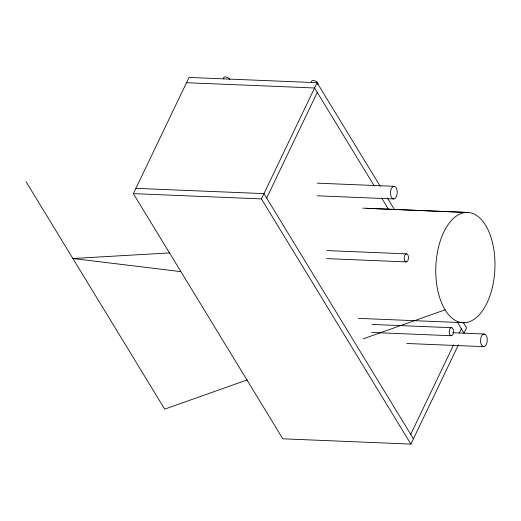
<?xml version="1.0" encoding="UTF-8"?>
<svg xmlns="http://www.w3.org/2000/svg" width="521" height="521" viewBox="0 0 521 521"><rect width="100%" height="100%" fill="white"/><g stroke="black" fill="none" stroke-linecap="round" stroke-linejoin="round"><path stroke-width="0.78" d="M458.408 344.915L410.893 444.087L282.825 438.812L133.363 193.63L189.032 77.434L317.1 82.709L380.187 186.199M410.893 444.087L261.431 198.905L317.1 82.709M266.661 198.052L317.269 92.419M410.724 434.377L453.602 344.882M459.222 333.147L461.332 328.744M247.449 379.842L164.708 409.148L26.05 181.686M363.137 338.865L445.11 309.826M169.859 252.913L72.868 258.494L180.78 271.636M186.505 82.715L314.567 87.99L374.267 185.925M317.237 183.151L394.228 186.323A6.324 3.387 -87.6 0 1 396.592 196.091A6.324 3.387 -87.6 0 1 390.75 195.486A6.324 3.387 -87.6 0 1 394.228 186.323M135.89 188.348L263.958 193.623L413.42 438.806M317.302 195.805L393.726 198.95M133.363 193.63L261.431 198.905M366.517 208.302L468.613 212.503A55.187 29.547 -87.6 0 1 489.212 297.758A55.187 29.547 -87.6 0 1 438.239 292.463A55.187 29.547 -87.6 0 1 468.613 212.503M362.785 208.153L466.503 212.425M326.934 250.575L406.575 253.851A4.025 2.156 -87.6 0 1 408.08 260.07A4.025 2.156 -87.6 0 1 404.361 259.686A4.025 2.156 -87.6 0 1 406.575 253.851M326.615 258.611L406.256 261.887M358.383 318.37L464.204 322.72M371.955 324.427L451.596 327.702A4.025 2.156 -87.6 0 1 453.101 333.922A4.025 2.156 -87.6 0 1 449.382 333.531A4.025 2.156 -87.6 0 1 451.596 327.702M452.658 332.724L484.263 334.026A6.324 3.387 -87.6 0 1 486.627 343.795A6.324 3.387 -87.6 0 1 480.785 343.183A6.324 3.387 -87.6 0 1 484.263 334.026M371.636 332.463L451.277 335.739M406.771 343.482L483.762 346.654M387.383 198.006L394.586 209.813M463.176 322.336L466.562 327.891L464.035 333.173L457.256 322.063M381.672 198.071L388.874 209.885M311.597 82.168A3.452 1.823 25.6 0 1 315.166 80.957A3.452 1.823 25.6 0 1 317.556 84.597M223.763 78.853A3.452 1.823 25.6 0 1 225.626 76.932A3.452 1.823 25.6 0 1 229.768 79.407"/></g></svg>
